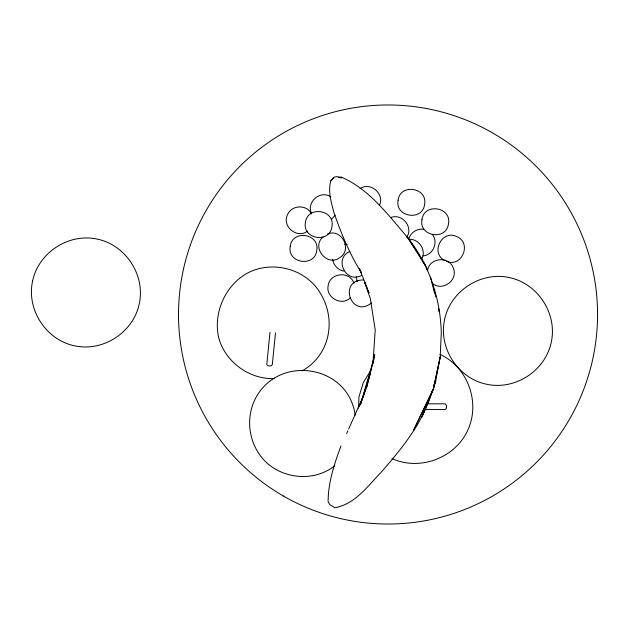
<?xml version="1.0" encoding="UTF-8"?>
<svg xmlns="http://www.w3.org/2000/svg" width="629" height="629" viewBox="0 0 629 629"><rect width="100%" height="100%" fill="white"/><g stroke="black" fill="none" stroke-linecap="round" stroke-linejoin="round"><path stroke-width="0.94" d="M356.336 276.674L357.099 281.831M269.998 332.324L266.79 364.411L267.75 365.614L269.055 366.015L271.138 365.748L272.31 364.631L275.494 332.859M358.585 408.135L358.947 396.899L363.287 382.558L370.701 370.623M372.981 363.192L375.23 329.981L370.355 298.712L364.372 281.43L366.88 287.642M373.044 363.491L374.727 354.607L366.793 386.788L359.529 406.35M366.793 386.788L373.437 360.181L360.543 404.368L370.214 373.555L369.396 376.386M379.35 205.447C385.097 194.094 370.387 181.27 360.008 188.684M408.661 239.586C409.974 232.84 417.066 228.209 423.781 229.302M427.539 270.745C429.041 257.631 449.177 255.555 453.32 268.08C458.58 280.188 442.187 292.053 432.327 283.278M368.814 378.257L363.35 396.05L348.631 429.08M432.265 390.829C423.372 422.334 402.12 448.241 380.977 472.458C367.548 486.272 355.212 504.01 334.982 507.729L329.785 504.67L328.118 501.738C328.126 482.671 334.298 463.777 340.965 446.032M433.837 386.206L435.724 380.655L440.174 357.099L441.283 333.126C440.528 298.736 429.151 264.573 407.639 237.534C388.274 215.118 369.192 189.038 341.209 177.064L338.669 177.331L341.594 177.873L336.743 176.584L334.549 177.071L330.901 180.57C327.678 191.177 331.263 202.216 333.928 212.578C341.209 233.461 349.653 254.116 361.463 272.884L359.34 268.512L369.034 292.996L367.957 290.299M427.791 401.577L421.925 417.051L433.357 389.107L435.724 380.655L433.656 386.112M417.113 424.261L416.343 426.045L417.546 423.396M346.618 433.538L347.829 430.865M335.147 215.173L331.68 219.065M406.704 237.172C413.827 227.124 401.829 212.744 390.593 217.673M421.171 259.785C427.311 251.034 418.977 237.951 408.465 239.468M323.086 236.913C310.718 247.299 327.473 267.522 340.092 257.442C352.72 249.139 341.303 228.028 327.442 234.043M350.518 297.596C342.129 306.622 325.61 297.816 328.134 285.81C329.627 272.695 349.763 270.612 353.907 283.144M371.558 302.887C351.241 319.202 337.592 279.693 363.664 279.952M334.62 465.822C315.208 481.421 285.291 479.455 266.932 462.991C249.501 447.046 244.563 420.078 255.217 398.99C277.994 353.765 348.529 364.671 355.149 415.187M302.195 370.843C329.918 355.196 336.594 320.24 320.601 293.641C306.244 268.717 272.137 259.753 247.008 273.324C225.056 285.708 213.066 313.124 218.688 337.647C225.206 361.95 249.265 379.476 274.307 378.595M307.62 231.047C297.289 239.256 281.58 226.495 287.508 214.701C291.447 204.842 306.944 204.166 311.449 213.852M349.818 251.498C333.291 258.621 346.107 284.292 361.706 275.313M423.042 255.893C432.933 255.17 438.586 242.542 432.532 234.68M427.248 403.826L445.033 403.826C446.928 404.777 447.243 408.331 445.387 409.455L425.613 409.455M344.637 244.5L347.255 244.579M446.598 261.334C461.93 267.946 472.237 242.739 456.717 236.59C441.786 229.113 429.859 253.605 445.01 260.626M343.89 271.099C338.04 270.124 333.307 265.123 332.67 259.227M391.93 458.533C419.842 471.373 455.412 457.967 467.905 429.898C480.556 402.34 467.732 367.014 440.064 354.41M330.783 196.869C320.727 189.754 306.354 201.744 311.284 212.987M423.002 262.214L426.47 267.199L427.083 269.755M430.535 277.161L434.592 293.122M438.641 309.075L439.356 311.898L438.696 309.091M434.081 289.458L435.842 296.935M290.244 246.309C286.871 263.221 314.657 267.671 316.741 250.546C320.106 233.634 292.328 229.184 290.244 246.309M305.442 222.399C302.069 239.311 329.855 243.761 331.939 226.644C335.304 209.732 307.526 205.282 305.442 222.399M398.094 200.203C394.721 217.115 422.507 221.565 424.583 204.449C427.956 187.536 400.17 183.086 398.094 200.203M421.973 219.615C418.599 236.528 446.386 240.978 448.469 223.853C451.834 206.941 424.056 202.491 421.973 219.615M32.598 281.006C26.292 309.507 45.893 339.833 74.466 345.785C102.967 352.098 133.293 332.497 139.245 303.917C145.558 275.416 125.957 245.09 97.377 239.138C68.876 232.824 38.55 252.426 32.598 281.006M444.601 319.438C438.287 347.939 457.888 378.265 486.469 384.217C514.97 390.523 545.296 370.921 551.248 342.349C557.561 313.847 537.96 283.522 509.38 277.57C480.878 271.256 450.553 290.857 444.601 319.438M440.174 357.099L433.357 389.107L413.717 429.89L433.357 389.107L440.174 357.099M332.686 178.746L330.901 180.57L333.614 178.031L332.686 178.746M420.235 257.025L407.639 237.534L425.062 264.707L420.235 257.025M283.27 495.951A209.52 209.52 0 0 0 597.55 314.5A209.52 209.52 0 0 0 283.27 133.049A209.52 209.52 0 0 0 283.27 495.951"/></g></svg>
